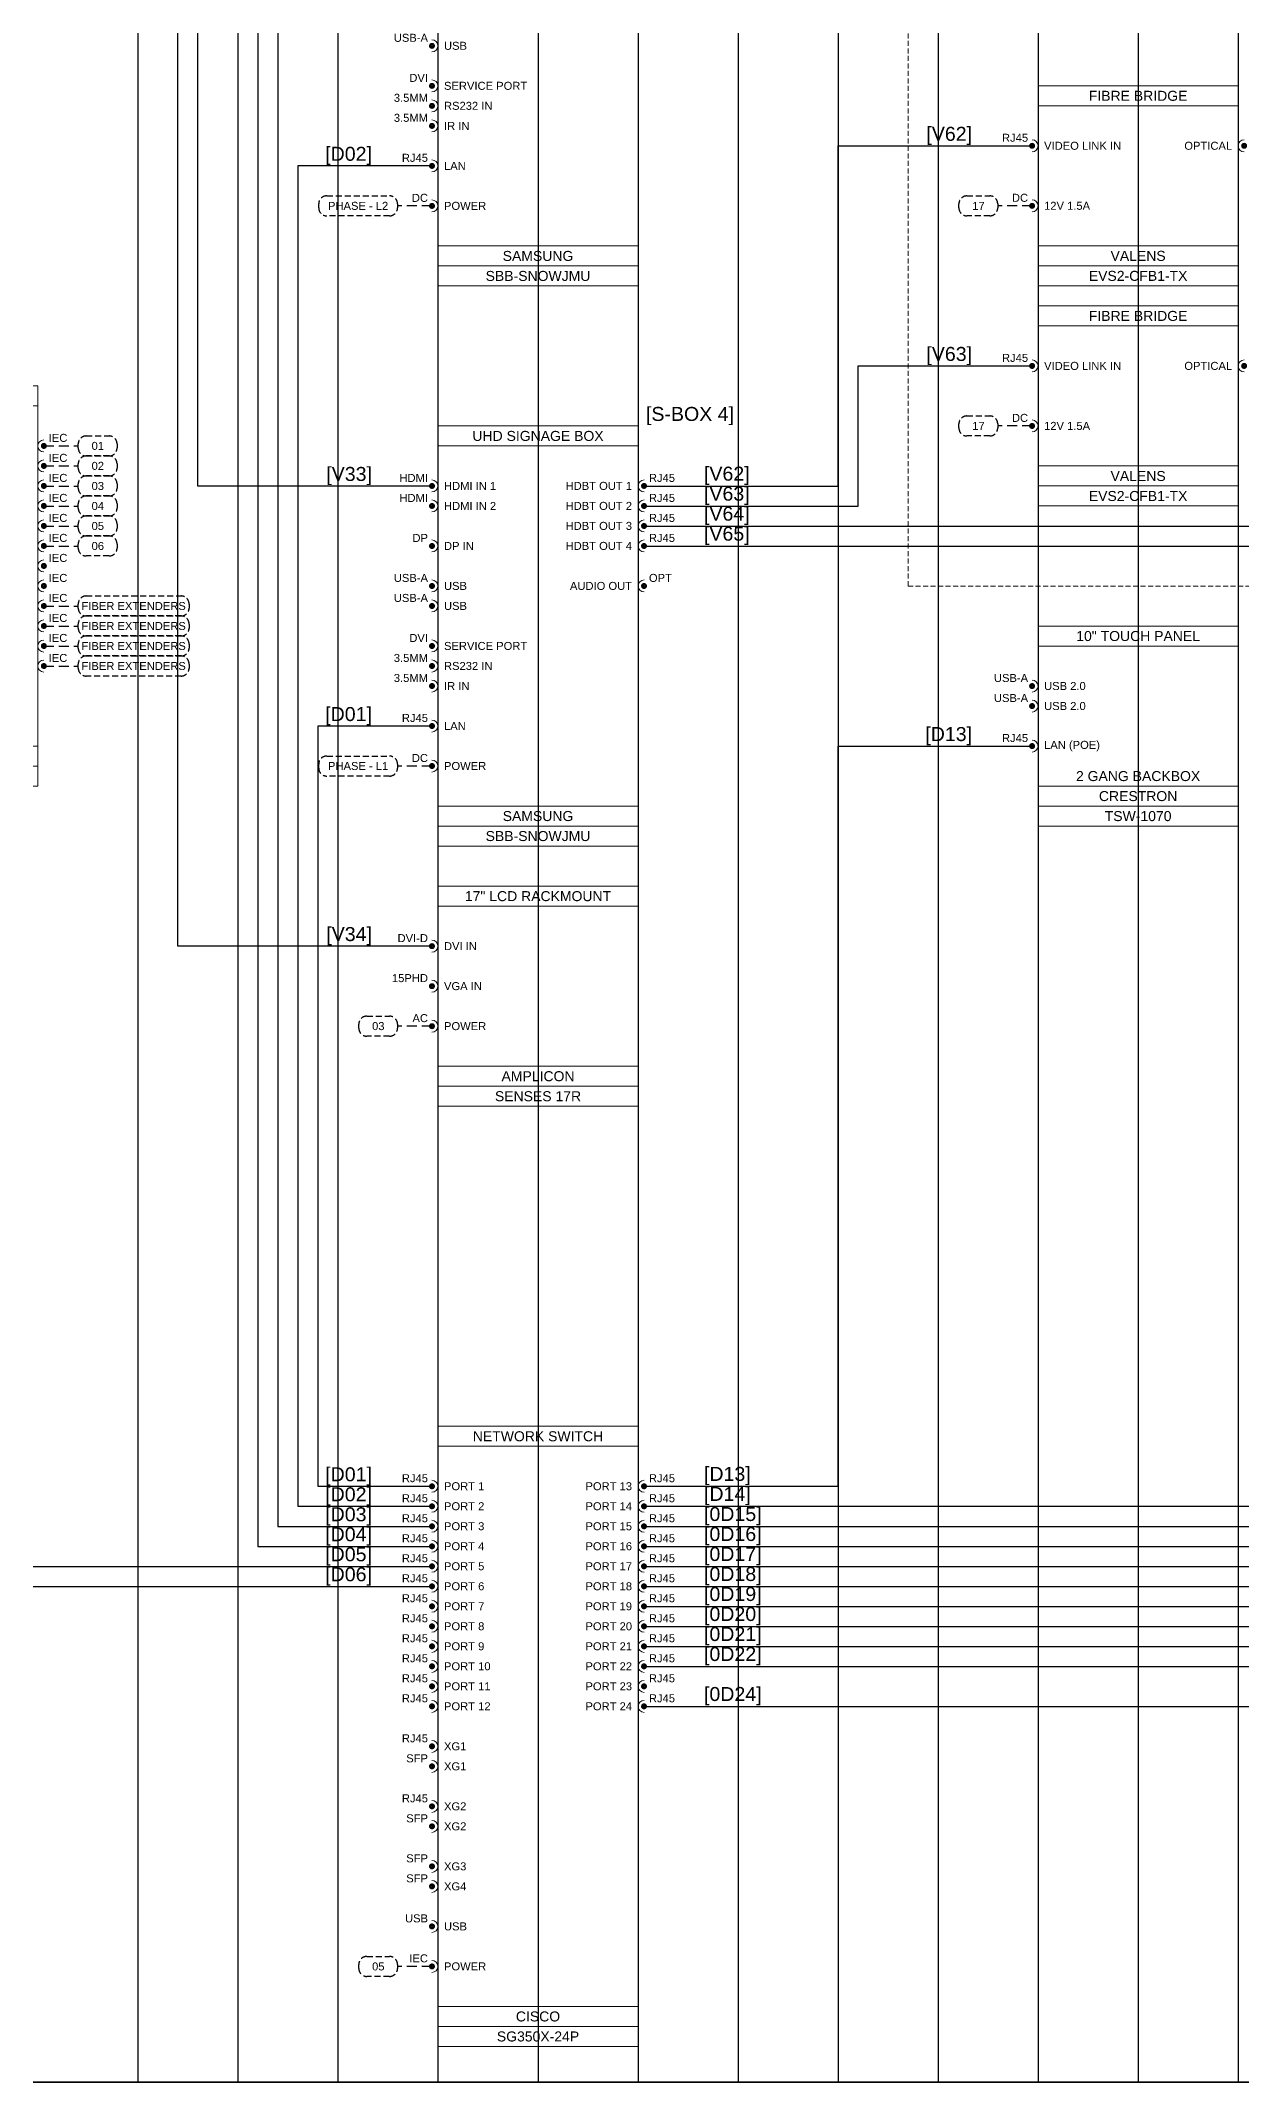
# Model space of a CAD drawing. Header units: millimetres. Extents: x 9 to 573, y 6 to 411.
# Drawn here: x 209.7 to 336.3, y 5.8 to 221.1 of the extents above; entities that cross this region are included whole.
import ezdxf
from ezdxf.enums import TextEntityAlignment as Align

# ---------------------------------------------------------------- set-up
doc = ezdxf.new("R2010")
doc.units = ezdxf.units.MM
doc.linetypes.add('DASHED', pattern=[0.75, 0.5, -0.25])
doc.linetypes.add('DASHED2', pattern=[0.375, 0.25, -0.125])
for name, color, linetype in [('SC - 3 Core Flex', 7, 'DASHED'), ('SC - Cat - Green - Data', 84, 'Continuous'), ('SC - Cat - Red - AV', 1, 'Continuous'), ('SC - HDMI', 192, 'Continuous'), ('SC - Text', 7, 'Continuous'), ('SC - TITLE_BLOCK', 7, 'Continuous'), ('Text', 7, 'Continuous')]:
    doc.layers.add(name, color=color, linetype=linetype)
doc.layers.add('SC - Equipment', color=7, linetype='Continuous', lineweight=13)
doc.layers.add('SC - Xlines', color=252, linetype='Continuous', plot=False)
doc.styles.get("Standard").update_dxf_attribs({"font": 'arial.ttf'})

# ---------------------------------------------------------------- blocks, each defined once
blk = doc.blocks.new('AMPLICON SENSES 17R - SCHEMATIC')
at = {"layer": 'SC - Equipment'}
for p, q in [((-25, 0), (25, 0)), ((-25, -55), (-25, 0)), ((25, 0), (25, -55)), ((25, -5), (-25, -5)), ((25, -45), (-25, -45)), ((25, -45), (-25, -45)), ((25, -50), (-25, -50)), ((25, -50), (-25, -50)), ((25, -50), (-25, -50)), ((25, -55), (-25, -55))]:
    blk.add_line(p, q, dxfattribs=at)
at = {"layer": 'SC - Equipment', "const_width": 0.7}
for points in [[(-26.1, -15, 1), (-26.9, -15, 1)], [(-26.1, -25, 1), (-26.9, -25, 1)], [(-26.1, -35, 1), (-26.9, -35, 1)]]:
    blk.add_lwpolyline(points, format="xyb", close=True, dxfattribs=at)
at = {"layer": 'SC - Equipment'}
for centre in [(-26.5, -15), (-26.5, -25), (-26.5, -35)]:
    blk.add_arc(centre, 1.5, 270, 90, dxfattribs=at)
at = {"ltscale": 5}
for tag, p in [('DESCRIPTION', (0, -2.5)), ('MAKE', (0, -47.5)), ('MODEL', (0, -52.5))]:
    blk.add_attdef(tag, text='', height=2.5, dxfattribs=at).set_placement(p, align=Align.MIDDLE_CENTER)
at = {"ltscale": 5, "flags": 1}
for tag, p in [('ROOM_TYPE', (45, -5)), ('LOCATION', (45, -10)), ('RACK_EQUIPMENT_(Y/N)', (45, -15)), ('IP_(Y/N)', (45, -30)), ('POE(WATT)', (45, -35)), ('AMP(@240V)', (45, -40)), ('WATT', (45, -45)), ('BTU/H', (45, -50)), ('WEIGHT(KG)', (45, -55)), ('TRANSFORMER_TAPS', (45, -60))]:
    blk.add_attdef(tag, p, '', height=2.5, dxfattribs=at)
blk.add_attdef('BRACKET', text='', height=2.5, dxfattribs=at).set_placement((0, -42.5), align=Align.MIDDLE_CENTER)
at = {"layer": 'SC - Equipment', "ltscale": 5, "char_height": 2}
for s, insert, width, attachment_point in [('DVI-D', (-27.5, -13), 5.7736, 6), ('DVI IN', (-23.5, -15), 23.5, 4), ('15PHD', (-27.5, -23), 5.7736, 6), ('VGA IN', (-23.5, -25), 23.5, 4), ('AC', (-27.5, -33), 5.7736, 6), ('POWER', (-23.5, -35), 23.5, 4)]:
    blk.add_mtext(s, dxfattribs=dict(at, insert=insert, width=width, attachment_point=attachment_point))
blk = doc.blocks.new('CRESTRON TSW-1070-B-S - SCHEMATIC')
at = {"layer": 'SC - Equipment'}
for p, q in [((-25, 0), (25, 0)), ((-25, -50), (-25, 0)), ((25, 0), (25, -50)), ((25, -5), (-25, -5)), ((25, -40), (-25, -40)), ((25, -40), (-25, -40)), ((25, -45), (-25, -45)), ((25, -45), (-25, -45)), ((25, -45), (-25, -45)), ((25, -50), (-25, -50))]:
    blk.add_line(p, q, dxfattribs=at)
at = {"layer": 'SC - Equipment', "const_width": 0.7}
for points in [[(-26.1, -15, 1), (-26.9, -15, 1)], [(-26.1, -20, 1), (-26.9, -20, 1)], [(-26.1, -30, 1), (-26.9, -30, 1)]]:
    blk.add_lwpolyline(points, format="xyb", close=True, dxfattribs=at)
at = {"layer": 'SC - Equipment'}
for centre in [(-26.5, -15), (-26.5, -20), (-26.5, -30)]:
    blk.add_arc(centre, 1.5, 270, 90, dxfattribs=at)
at = {"ltscale": 5}
for tag, p in [('DESCRIPTION', (0, -2.5)), ('BRACKET', (0, -37.5)), ('MAKE', (0, -42.5)), ('MODEL', (0, -47.5))]:
    blk.add_attdef(tag, text='', height=2.5, dxfattribs=at).set_placement(p, align=Align.MIDDLE_CENTER)
at = {"ltscale": 5, "flags": 1}
for tag, p in [('ROOM_TYPE', (45, -5)), ('LOCATION', (45, -10)), ('RACK_EQUIPMENT_(Y/N)', (45, -15)), ('IP_(Y/N)', (45, -30)), ('POE(WATT)', (45, -35)), ('AMP(@240V)', (45, -40)), ('WATT', (45, -45)), ('BTU/H', (45, -50)), ('WEIGHT(KG)', (45, -55)), ('TRANSFORMER_TAPS', (45, -60))]:
    blk.add_attdef(tag, p, '', height=2.5, dxfattribs=at)
at = {"layer": 'SC - Equipment', "ltscale": 5, "char_height": 2}
for s, insert, width, attachment_point in [('USB-A', (-27.5, -13), 5.7736, 6), ('USB 2.0', (-23.5, -15), 23.5, 4), ('USB-A', (-27.5, -18), 5.7736, 6), ('USB 2.0', (-23.5, -20), 23.5, 4), ('RJ45', (-27.5, -28), 5.7736, 6), ('LAN (POE)', (-23.5, -30), 23.5, 4)]:
    blk.add_mtext(s, dxfattribs=dict(at, insert=insert, width=width, attachment_point=attachment_point))
blk = doc.blocks.new('CISCO SG350X-24P - SCHEMATIC')
at = {"layer": 'SC - Equipment'}
for p, q in [((-25, 0), (25, 0)), ((-25, -155), (-25, 0)), ((25, 0), (25, -155)), ((25, -5), (-25, -5)), ((25, -145), (-25, -145)), ((25, -145), (-25, -145)), ((25, -150), (-25, -150)), ((25, -150), (-25, -150)), ((25, -150), (-25, -150)), ((25, -155), (-25, -155))]:
    blk.add_line(p, q, dxfattribs=at)
at = {"layer": 'SC - Equipment', "const_width": 0.7}
for points in [[(-26.1, -15, 1), (-26.9, -15, 1)], [(26.1, -15, -1), (26.9, -15, -1)], [(-26.1, -20, 1), (-26.9, -20, 1)], [(26.1, -20, -1), (26.9, -20, -1)], [(-26.1, -25, 1), (-26.9, -25, 1)], [(26.1, -25, -1), (26.9, -25, -1)], [(-26.1, -30, 1), (-26.9, -30, 1)], [(26.1, -30, -1), (26.9, -30, -1)], [(-26.1, -35, 1), (-26.9, -35, 1)], [(26.1, -35, -1), (26.9, -35, -1)], [(-26.1, -40, 1), (-26.9, -40, 1)], [(26.1, -40, -1), (26.9, -40, -1)], [(-26.1, -45, 1), (-26.9, -45, 1)], [(26.1, -45, -1), (26.9, -45, -1)], [(-26.1, -50, 1), (-26.9, -50, 1)], [(26.1, -50, -1), (26.9, -50, -1)], [(-26.1, -55, 1), (-26.9, -55, 1)], [(26.1, -55, -1), (26.9, -55, -1)], [(-26.1, -60, 1), (-26.9, -60, 1)], [(26.1, -60, -1), (26.9, -60, -1)], [(-26.1, -65, 1), (-26.9, -65, 1)], [(26.1, -65, -1), (26.9, -65, -1)], [(-26.1, -70, 1), (-26.9, -70, 1)], [(26.1, -70, -1), (26.9, -70, -1)], [(-26.1, -80, 1), (-26.9, -80, 1)], [(-26.1, -85, 1), (-26.9, -85, 1)], [(-26.1, -95, 1), (-26.9, -95, 1)], [(-26.1, -100, 1), (-26.9, -100, 1)], [(-26.1, -110, 1), (-26.9, -110, 1)], [(-26.1, -115, 1), (-26.9, -115, 1)], [(-26.1, -125, 1), (-26.9, -125, 1)], [(-26.1, -135, 1), (-26.9, -135, 1)]]:
    blk.add_lwpolyline(points, format="xyb", close=True, dxfattribs=at)
at = {"layer": 'SC - Equipment'}
for centre, start, end in [((-26.5, -15), 270, 90), ((26.5, -15), 90, 270), ((-26.5, -20), 270, 90), ((26.5, -20), 90, 270), ((-26.5, -25), 270, 90), ((26.5, -25), 90, 270), ((-26.5, -30), 270, 90), ((26.5, -30), 90, 270), ((-26.5, -35), 270, 90), ((26.5, -35), 90, 270), ((-26.5, -40), 270, 90), ((26.5, -40), 90, 270), ((-26.5, -45), 270, 90), ((26.5, -45), 90, 270), ((-26.5, -50), 270, 90), ((26.5, -50), 90, 270), ((-26.5, -55), 270, 90), ((26.5, -55), 90, 270), ((-26.5, -60), 270, 90), ((26.5, -60), 90, 270), ((-26.5, -65), 270, 90), ((26.5, -65), 90, 270), ((-26.5, -70), 270, 90), ((26.5, -70), 90, 270), ((-26.5, -80), 270, 90), ((-26.5, -85), 270, 90), ((-26.5, -95), 270, 90), ((-26.5, -100), 270, 90), ((-26.5, -110), 270, 90), ((-26.5, -115), 270, 90), ((-26.5, -125), 270, 90), ((-26.5, -135), 270, 90)]:
    blk.add_arc(centre, 1.5, start, end, dxfattribs=at)
at = {"ltscale": 5}
for tag, p in [('DESCRIPTION', (0, -2.5)), ('MAKE', (0, -147.5)), ('MODEL', (0, -152.5))]:
    blk.add_attdef(tag, text='', height=2.5, dxfattribs=at).set_placement(p, align=Align.MIDDLE_CENTER)
at = {"ltscale": 5, "flags": 1}
for tag, p in [('ROOM_TYPE', (45, -5)), ('LOCATION', (45, -10)), ('RACK_EQUIPMENT_(Y/N)', (45, -15)), ('IP_(Y/N)', (45, -30)), ('POE(WATT)', (45, -35)), ('AMP(@240V)', (45, -40)), ('WATT', (45, -45)), ('BTU/H', (45, -50)), ('WEIGHT(KG)', (45, -55)), ('TRANSFORMER_TAPS', (45, -60))]:
    blk.add_attdef(tag, p, '', height=2.5, dxfattribs=at)
blk.add_attdef('BRACKET', text='', height=2.5, dxfattribs=at).set_placement((0, -142.5), align=Align.MIDDLE_CENTER)
at = {"layer": 'SC - Equipment', "ltscale": 5, "char_height": 2}
for s, insert, width, attachment_point in [('RJ45', (-27.5, -13), 5.7736, 6), ('PORT 1', (-23.5, -15), 23.5, 4), ('PORT 13', (23.5, -15), 23.5, 6), ('RJ45', (27.72, -13), 7.1748, 4), ('RJ45', (-27.5, -18), 5.7736, 6), ('PORT 2', (-23.5, -20), 23.5, 4), ('PORT 14', (23.5, -20), 23.5, 6), ('RJ45', (27.72, -18), 7.1748, 4), ('RJ45', (-27.5, -23), 5.7736, 6), ('PORT 3', (-23.5, -25), 23.5, 4), ('PORT 15', (23.5, -25), 23.5, 6), ('RJ45', (27.72, -23), 7.1748, 4), ('RJ45', (-27.5, -28), 5.7736, 6), ('PORT 4', (-23.5, -30), 23.5, 4), ('PORT 16', (23.5, -30), 23.5, 6), ('RJ45', (27.72, -28), 7.1748, 4), ('RJ45', (-27.5, -33), 5.7736, 6), ('PORT 5', (-23.5, -35), 23.5, 4), ('PORT 17', (23.5, -35), 23.5, 6), ('RJ45', (27.72, -33), 7.1748, 4), ('RJ45', (-27.5, -38), 5.7736, 6), ('PORT 6', (-23.5, -40), 23.5, 4), ('PORT 18', (23.5, -40), 23.5, 6), ('RJ45', (27.72, -38), 7.1748, 4), ('RJ45', (-27.5, -43), 5.7736, 6), ('PORT 7', (-23.5, -45), 23.5, 4), ('PORT 19', (23.5, -45), 23.5, 6), ('RJ45', (27.72, -43), 7.1748, 4), ('RJ45', (-27.5, -48), 5.7736, 6), ('PORT 8', (-23.5, -50), 23.5, 4), ('PORT 20', (23.5, -50), 23.5, 6), ('RJ45', (27.72, -48), 7.1748, 4), ('RJ45', (-27.5, -53), 5.7736, 6), ('PORT 9', (-23.5, -55), 23.5, 4), ('PORT 21', (23.5, -55), 23.5, 6), ('RJ45', (27.72, -53), 7.1748, 4), ('RJ45', (-27.5, -58), 5.7736, 6), ('PORT 10', (-23.5, -60), 23.5, 4), ('PORT 22', (23.5, -60), 23.5, 6), ('RJ45', (27.72, -58), 7.1748, 4), ('RJ45', (-27.5, -63), 5.7736, 6), ('PORT 11', (-23.5, -65), 23.5, 4), ('PORT 23', (23.5, -65), 23.5, 6), ('RJ45', (27.72, -63), 7.1748, 4), ('RJ45', (-27.5, -68), 5.7736, 6), ('PORT 12', (-23.5, -70), 23.5, 4), ('PORT 24', (23.5, -70), 23.5, 6), ('RJ45', (27.72, -68), 7.1748, 4), ('RJ45', (-27.5, -78), 5.7736, 6), ('XG1', (-23.5, -80), 23.5, 4), ('SFP', (-27.5, -83), 5.7736, 6), ('XG1', (-23.5, -85), 23.5, 4), ('RJ45', (-27.5, -93), 5.7736, 6), ('XG2', (-23.5, -95), 23.5, 4), ('SFP', (-27.5, -98), 5.7736, 6), ('XG2', (-23.5, -100), 23.5, 4), ('SFP', (-27.5, -108), 5.7736, 6), ('SFP', (-27.5, -113), 5.7736, 6), ('XG3', (-23.5, -110), 23.5, 4), ('XG4', (-23.5, -115), 23.5, 4), ('USB', (-27.5, -123), 5.7736, 6), ('USB', (-23.5, -125), 23.5, 4), ('IEC', (-27.5, -133), 5.7736, 6), ('POWER', (-23.5, -135), 23.5, 4)]:
    blk.add_mtext(s, dxfattribs=dict(at, insert=insert, width=width, attachment_point=attachment_point))
blk = doc.blocks.new('SAMSUNG SBB-SNOWJMU - SCHEMATIC')
at = {"layer": 'SC - Equipment'}
for p, q in [((-25, 0), (25, 0)), ((-25, -105), (-25, 0)), ((25, 0), (25, -105)), ((25, -5), (-25, -5)), ((25, -95), (-25, -95)), ((25, -95), (-25, -95)), ((25, -100), (-25, -100)), ((25, -100), (-25, -100)), ((25, -100), (-25, -100)), ((25, -105), (-25, -105))]:
    blk.add_line(p, q, dxfattribs=at)
at = {"layer": 'SC - Equipment', "const_width": 0.7}
for points in [[(-26.1, -15, 1), (-26.9, -15, 1)], [(26.1, -15, -1), (26.9, -15, -1)], [(-26.1, -20, 1), (-26.9, -20, 1)], [(26.1, -20, -1), (26.9, -20, -1)], [(26.1, -25, -1), (26.9, -25, -1)], [(-26.1, -30, 1), (-26.9, -30, 1)], [(26.1, -30, -1), (26.9, -30, -1)], [(-26.1, -40, 1), (-26.9, -40, 1)], [(26.1, -40, -1), (26.9, -40, -1)], [(-26.1, -45, 1), (-26.9, -45, 1)], [(-26.1, -55, 1), (-26.9, -55, 1)], [(-26.1, -60, 1), (-26.9, -60, 1)], [(-26.1, -65, 1), (-26.9, -65, 1)], [(-26.1, -75, 1), (-26.9, -75, 1)], [(-26.1, -85, 1), (-26.9, -85, 1)]]:
    blk.add_lwpolyline(points, format="xyb", close=True, dxfattribs=at)
at = {"layer": 'SC - Equipment'}
for centre, start, end in [((-26.5, -15), 270, 90), ((26.5, -15), 90, 270), ((-26.5, -20), 270, 90), ((26.5, -20), 90, 270), ((26.5, -25), 90, 270), ((-26.5, -30), 270, 90), ((26.5, -30), 90, 270), ((-26.5, -40), 270, 90), ((26.5, -40), 90, 270), ((-26.5, -45), 270, 90), ((-26.5, -55), 270, 90), ((-26.5, -60), 270, 90), ((-26.5, -65), 270, 90), ((-26.5, -75), 270, 90), ((-26.5, -85), 270, 90)]:
    blk.add_arc(centre, 1.5, start, end, dxfattribs=at)
at = {"ltscale": 5}
for tag, p in [('DESCRIPTION', (0, -2.5)), ('MAKE', (0, -97.5)), ('MODEL', (0, -102.5))]:
    blk.add_attdef(tag, text='', height=2.5, dxfattribs=at).set_placement(p, align=Align.MIDDLE_CENTER)
at = {"ltscale": 5, "flags": 1}
for tag, p in [('ROOM_TYPE', (45, -5)), ('LOCATION', (45, -10)), ('RACK_EQUIPMENT_(Y/N)', (45, -15)), ('IP_(Y/N)', (45, -30)), ('POE(WATT)', (45, -35)), ('AMP(@240V)', (45, -40)), ('WATT', (45, -45)), ('BTU/H', (45, -50)), ('WEIGHT(KG)', (45, -55)), ('TRANSFORMER_TAPS', (45, -60))]:
    blk.add_attdef(tag, p, '', height=2.5, dxfattribs=at)
blk.add_attdef('BRACKET', text='', height=2.5, dxfattribs=at).set_placement((0, -92.5), align=Align.MIDDLE_CENTER)
at = {"layer": 'SC - Equipment', "ltscale": 5, "char_height": 2}
for s, insert, width, attachment_point in [('HDMI', (-27.5, -13), 5.7736, 6), ('HDMI IN 1', (-23.5, -15), 23.5, 4), ('HDBT OUT 1', (23.5, -15), 23.5, 6), ('RJ45', (27.72, -13), 7.1748, 4), ('HDMI', (-27.5, -18), 5.7736, 6), ('HDMI IN 2', (-23.5, -20), 23.5, 4), ('HDBT OUT 2', (23.5, -20), 23.5, 6), ('RJ45', (27.72, -18), 7.1748, 4), ('HDBT OUT 3', (23.5, -25), 23.5, 6), ('RJ45', (27.72, -23), 7.1748, 4), ('DP', (-27.5, -28), 5.7736, 6), ('DP IN', (-23.5, -30), 23.5, 4), ('HDBT OUT 4', (23.5, -30), 23.5, 6), ('RJ45', (27.72, -28), 7.1748, 4), ('USB-A', (-27.5, -38), 5.7736, 6), ('USB', (-23.5, -40), 23.5, 4), ('AUDIO OUT', (23.5, -40), 23.5, 6), ('OPT', (27.72, -38), 7.1748, 4), ('USB-A', (-27.5, -43), 5.7736, 6), ('USB', (-23.5, -45), 23.5, 4), ('DVI', (-27.5, -53), 5.7736, 6), ('SERVICE PORT', (-23.5, -55), 23.5, 4), ('3.5MM', (-27.5, -58), 5.7736, 6), ('RS232 IN', (-23.5, -60), 23.5, 4), ('3.5MM', (-27.5, -63), 5.7736, 6), ('IR IN', (-23.5, -65), 23.5, 4), ('RJ45', (-27.5, -73), 5.7736, 6), ('LAN', (-23.5, -75), 23.5, 4), ('DC', (-27.5, -83), 5.7736, 6), ('POWER', (-23.5, -85), 23.5, 4)]:
    blk.add_mtext(s, dxfattribs=dict(at, insert=insert, width=width, attachment_point=attachment_point))
blk = doc.blocks.new('GUDE 8041-2 - SCHEMATIC')
at = {"layer": 'SC - Equipment'}
for p, q in [((-25, 0), (25, 0)), ((-25, -100), (-25, 0)), ((25, 0), (25, -100)), ((25, -5), (-25, -5)), ((25, -90), (-25, -90)), ((25, -90), (-25, -90)), ((25, -95), (-25, -95)), ((25, -95), (-25, -95)), ((25, -95), (-25, -95)), ((25, -100), (-25, -100))]:
    blk.add_line(p, q, dxfattribs=at)
at = {"layer": 'SC - Equipment', "const_width": 0.7}
for points in [[(26.1, -15, -1), (26.9, -15, -1)], [(26.1, -20, -1), (26.9, -20, -1)], [(26.1, -25, -1), (26.9, -25, -1)], [(26.1, -30, -1), (26.9, -30, -1)], [(26.1, -35, -1), (26.9, -35, -1)], [(26.1, -40, -1), (26.9, -40, -1)], [(-26.1, -45, 1), (-26.9, -45, 1)], [(26.1, -45, -1), (26.9, -45, -1)], [(26.1, -50, -1), (26.9, -50, -1)], [(-26.1, -55, 1), (-26.9, -55, 1)], [(26.1, -55, -1), (26.9, -55, -1)], [(-26.1, -60, 1), (-26.9, -60, 1)], [(26.1, -60, -1), (26.9, -60, -1)], [(26.1, -65, -1), (26.9, -65, -1)], [(-26.1, -70, 1), (-26.9, -70, 1)], [(26.1, -70, -1), (26.9, -70, -1)], [(-26.1, -80, 1), (-26.9, -80, 1)]]:
    blk.add_lwpolyline(points, format="xyb", close=True, dxfattribs=at)
at = {"layer": 'SC - Equipment'}
for centre, start, end in [((26.5, -15), 90, 270), ((26.5, -20), 90, 270), ((26.5, -25), 90, 270), ((26.5, -30), 90, 270), ((26.5, -35), 90, 270), ((26.5, -40), 90, 270), ((-26.5, -45), 270, 90), ((26.5, -45), 90, 270), ((26.5, -50), 90, 270), ((-26.5, -55), 270, 90), ((26.5, -55), 90, 270), ((-26.5, -60), 270, 90), ((26.5, -60), 90, 270), ((26.5, -65), 90, 270), ((-26.5, -70), 270, 90), ((26.5, -70), 90, 270), ((-26.5, -80), 270, 90)]:
    blk.add_arc(centre, 1.5, start, end, dxfattribs=at)
at = {"ltscale": 5}
for tag, p in [('DESCRIPTION', (0, -2.5)), ('MAKE', (0, -92.5)), ('MODEL', (0, -97.5))]:
    blk.add_attdef(tag, text='', height=2.5, dxfattribs=at).set_placement(p, align=Align.MIDDLE_CENTER)
at = {"ltscale": 5, "flags": 1}
for tag, p in [('ROOM_TYPE', (45, -5)), ('LOCATION', (45, -10)), ('RACK_EQUIPMENT_(Y/N)', (45, -15)), ('IP_(Y/N)', (45, -30)), ('POE(WATT)', (45, -35)), ('AMP(@240V)', (45, -40)), ('WATT', (45, -45)), ('BTU/H', (45, -50)), ('WEIGHT(KG)', (45, -55)), ('TRANSFORMER_TAPS', (45, -60))]:
    blk.add_attdef(tag, p, '', height=2.5, dxfattribs=at)
blk.add_attdef('BRACKET', text='', height=2.5, dxfattribs=at).set_placement((0, -87.5), align=Align.MIDDLE_CENTER)
at = {"layer": 'SC - Equipment', "ltscale": 5, "char_height": 2}
for s, insert, width, attachment_point in [('OUTPUT 1', (23.5, -15), 23.5, 6), ('IEC', (27.72, -13), 7.1748, 4), ('OUTPUT 2', (23.5, -20), 23.5, 6), ('IEC', (27.72, -18), 7.1748, 4), ('OUTPUT 3', (23.5, -25), 23.5, 6), ('IEC', (27.72, -23), 7.1748, 4), ('OUTPUT 4', (23.5, -30), 23.5, 6), ('IEC', (27.72, -28), 7.1748, 4), ('OUTPUT 5', (23.5, -35), 23.5, 6), ('IEC', (27.72, -33), 7.1748, 4), ('OUTPUT 6', (23.5, -40), 23.5, 6), ('IEC', (27.72, -38), 7.1748, 4), ('D9F', (-27.5, -43), 5.7736, 6), ('RS232', (-23.5, -45), 23.5, 4), ('OUTPUT 7', (23.5, -45), 23.5, 6), ('IEC', (27.72, -43), 7.1748, 4), ('OUTPUT 8', (23.5, -50), 23.5, 6), ('IEC', (27.72, -48), 7.1748, 4), ('RJ45', (-27.5, -53), 5.7736, 6), ('SENSOR 1', (-23.5, -55), 23.5, 4), ('OUTPUT 9', (23.5, -55), 23.5, 6), ('IEC', (27.72, -53), 7.1748, 4), ('RJ45', (-27.5, -58), 5.7736, 6), ('SENSOR 2', (-23.5, -60), 23.5, 4), ('OUTPUT 10', (23.5, -60), 23.5, 6), ('IEC', (27.72, -58), 7.1748, 4), ('OUTPUT 11', (23.5, -65), 23.5, 6), ('IEC', (27.72, -63), 7.1748, 4), ('RJ45', (-27.5, -68), 5.7736, 6), ('LAN', (-23.5, -70), 23.5, 4), ('OUTPUT 12', (23.5, -70), 23.5, 6), ('IEC', (27.72, -68), 7.1748, 4), ('IEC', (-27.5, -78), 5.7736, 6), ('POWER (C20)', (-23.5, -80), 23.5, 4)]:
    blk.add_mtext(s, dxfattribs=dict(at, insert=insert, width=width, attachment_point=attachment_point))
blk = doc.blocks.new('VALENS - FIBRE BRIDGE TX')
at = {"layer": 'SC - Equipment'}
for p, q in [((-25, 0), (25, 0)), ((-25, -50), (-25, 0)), ((25, 0), (25, -50)), ((25, -5), (-25, -5)), ((25, -40), (-25, -40)), ((25, -40), (-25, -40)), ((25, -45), (-25, -45)), ((25, -45), (-25, -45)), ((25, -45), (-25, -45)), ((25, -50), (-25, -50))]:
    blk.add_line(p, q, dxfattribs=at)
at = {"layer": 'SC - Equipment', "const_width": 0.7}
for points in [[(-26.1, -15, 1), (-26.9, -15, 1)], [(26.1, -15, -1), (26.9, -15, -1)], [(-26.1, -30, 1), (-26.9, -30, 1)]]:
    blk.add_lwpolyline(points, format="xyb", close=True, dxfattribs=at)
at = {"layer": 'SC - Equipment'}
for centre, start, end in [((-26.5, -15), 270, 90), ((26.5, -15), 90, 270), ((-26.5, -30), 270, 90)]:
    blk.add_arc(centre, 1.5, start, end, dxfattribs=at)
at = {"ltscale": 5}
for tag, p in [('DESCRIPTION', (0, -2.5)), ('MAKE', (0, -42.5)), ('MODEL', (0, -47.5))]:
    blk.add_attdef(tag, text='', height=2.5, dxfattribs=at).set_placement(p, align=Align.MIDDLE_CENTER)
at = {"ltscale": 5, "flags": 1}
for tag, p in [('ROOM_TYPE', (45, -5)), ('LOCATION', (45, -10)), ('RACK_EQUIPMENT_(Y/N)', (45, -15)), ('IP_(Y/N)', (45, -30)), ('POE(WATT)', (45, -35)), ('AMP(@240V)', (45, -40)), ('WATT', (45, -45)), ('BTU/H', (45, -50)), ('WEIGHT(KG)', (45, -55)), ('TRANSFORMER_TAPS', (45, -60))]:
    blk.add_attdef(tag, p, '', height=2.5, dxfattribs=at)
blk.add_attdef('BRACKET', text='', height=2.5, dxfattribs=at).set_placement((0, -37.5), align=Align.MIDDLE_CENTER)
at = {"layer": 'SC - Equipment', "ltscale": 5, "char_height": 2}
for s, insert, width, attachment_point in [('RJ45', (-27.5, -13), 5.7736, 6), ('VIDEO LINK IN', (-23.5, -15), 31.9845, 4), ('OPTICAL', (23.5, -15), 23.5, 6), ('OPT', (27.72, -13), 7.1748, 4), ('DC', (-27.5, -28), 5.7736, 6), ('12V 1.5A', (-23.5, -30), 23.5, 4)]:
    blk.add_mtext(s, dxfattribs=dict(at, insert=insert, width=width, attachment_point=attachment_point))

msp = doc.modelspace()

# ---------------------------------------------------------------- linework, layer by layer
at = {"linetype": 'Continuous'}
msp.add_lwpolyline([(8.83, 5.79), (515.38, 5.79), (515.38, 402.12), (8.83, 402.12)], close=True, dxfattribs=at)
at = {"layer": 'SC - 3 Core Flex', "ltscale": 1.266349}
for points in [[(239.82, 204.78), (246.45, 204.78, -0.414214), (247.29, 203.93), (247.29, 203.51, -0.414214), (246.45, 202.67), (239.82, 202.67, -0.414214), (238.97, 203.51), (238.97, 203.93, -0.414214)], [(307.36, 204.78), (309.76, 204.78, -0.414214), (310.61, 203.93), (310.61, 203.51, -0.414214), (309.76, 202.67), (307.36, 202.67, -0.414214), (306.51, 203.51), (306.51, 203.93, -0.414214)], [(307.36, 181.56), (309.76, 181.56, -0.414214), (310.61, 180.72), (310.61, 180.3, -0.414214), (309.76, 179.45), (307.36, 179.45, -0.414214), (306.51, 180.3), (306.51, 180.72, -0.414214)], [(216.85, 177.34), (214.45, 177.34, -0.414214), (213.6, 178.19), (213.6, 178.61, -0.414214), (214.45, 179.45), (216.85, 179.45, -0.414214), (217.7, 178.61), (217.7, 178.19, -0.414214)], [(216.85, 175.23), (214.45, 175.23, -0.414214), (213.6, 176.07), (213.6, 176.5, -0.414214), (214.45, 177.34), (216.85, 177.34, -0.414214), (217.7, 176.5), (217.7, 176.07, -0.414214)], [(216.85, 173.12), (214.45, 173.12, -0.414214), (213.6, 173.96), (213.6, 174.39, -0.414214), (214.45, 175.23), (216.85, 175.23, -0.414214), (217.7, 174.39), (217.7, 173.96, -0.414214)], [(216.85, 171.01), (214.45, 171.01, -0.414214), (213.6, 171.85), (213.6, 172.28, -0.414214), (214.45, 173.12), (216.85, 173.12, -0.414214), (217.7, 172.28), (217.7, 171.85, -0.414214)], [(216.85, 168.9), (214.45, 168.9, -0.414214), (213.6, 169.74), (213.6, 170.16, -0.414214), (214.45, 171.01), (216.85, 171.01, -0.414214), (217.7, 170.16), (217.7, 169.74, -0.414214)], [(216.85, 166.79), (214.45, 166.79, -0.414214), (213.6, 167.63), (213.6, 168.05, -0.414214), (214.45, 168.9), (216.85, 168.9, -0.414214), (217.7, 168.05), (217.7, 167.63, -0.414214)], [(224.45, 160.46), (214.45, 160.46, -0.414214), (213.6, 161.3), (213.6, 161.72, -0.414214), (214.45, 162.57), (224.45, 162.57, -0.414214), (225.3, 161.72), (225.3, 161.3, -0.414214)], [(224.45, 158.35), (214.45, 158.35, -0.414214), (213.6, 159.19), (213.6, 159.61, -0.414214), (214.45, 160.46), (224.45, 160.46, -0.414214), (225.3, 159.61), (225.3, 159.19, -0.414214)], [(224.45, 156.24), (214.45, 156.24, -0.414214), (213.6, 157.08), (213.6, 157.5, -0.414214), (214.45, 158.35), (224.45, 158.35, -0.414214), (225.3, 157.5), (225.3, 157.08, -0.414214)], [(224.45, 154.12), (214.45, 154.12, -0.414214), (213.6, 154.97), (213.6, 155.39, -0.414214), (214.45, 156.24), (224.45, 156.24, -0.414214), (225.3, 155.39), (225.3, 154.97, -0.414214)], [(239.82, 145.68), (246.45, 145.68, -0.414214), (247.29, 144.84), (247.29, 144.42, -0.414214), (246.45, 143.57), (239.82, 143.57, -0.414214), (238.97, 144.42), (238.97, 144.84, -0.414214)], [(244.04, 118.24), (246.45, 118.24, -0.414214), (247.29, 117.4), (247.29, 116.98, -0.414214), (246.45, 116.13), (244.04, 116.13, -0.414214), (243.2, 116.98), (243.2, 117.4, -0.414214)], [(244.04, 19.05), (246.45, 19.05, -0.414214), (247.29, 18.2), (247.29, 17.78, -0.414214), (246.45, 16.94), (244.04, 16.94, -0.414214), (243.2, 17.78), (243.2, 18.2, -0.414214)]]:
    msp.add_lwpolyline(points, format="xyb", close=True, dxfattribs=at)
at = {"layer": 'SC - 3 Core Flex', "ltscale": 2.110581}
for points in [[(250.92, 203.72), (247.29, 203.72)], [(314.24, 203.72), (310.61, 203.72)], [(314.24, 180.51), (310.61, 180.51)], [(209.97, 178.4), (213.6, 178.4)], [(209.97, 176.29), (213.6, 176.29)], [(209.97, 174.17), (213.6, 174.17)], [(209.97, 172.06), (213.6, 172.06)], [(209.97, 169.95), (213.6, 169.95)], [(209.97, 167.84), (213.6, 167.84)], [(209.97, 161.51), (213.6, 161.51)], [(209.97, 159.4), (213.6, 159.4)], [(209.97, 157.29), (213.6, 157.29)], [(209.97, 155.18), (213.6, 155.18)], [(250.92, 144.63), (247.29, 144.63)], [(250.92, 117.19), (247.29, 117.19)], [(250.92, 17.99), (247.29, 17.99)]]:
    msp.add_lwpolyline(points, dxfattribs=at)
at = {"layer": 'SC - Cat - Green - Data', "ltscale": 2.110581}
for points in [[(250.92, 321.92), (232.56, 321.92), (232.56, 62.31), (250.92, 62.31)], [(124.28, 313.47), (103.81, 313.47), (103.81, 58.09), (250.92, 58.09)], [(250.92, 269.15), (234.67, 269.15), (234.67, 64.42), (250.92, 64.42)], [(187.6, 207.94), (167.13, 207.94), (167.13, 60.2), (250.92, 60.2)], [(250.92, 207.94), (236.78, 207.94), (236.78, 66.54), (250.92, 66.54)], [(250.92, 148.85), (238.89, 148.85), (238.89, 68.65), (250.92, 68.65)], [(273.29, 68.65), (293.76, 68.65), (293.76, 146.74), (314.24, 146.74)], [(273.29, 66.54), (357.08, 66.54), (357.08, 83.42), (377.55, 83.42)], [(273.29, 64.42), (451, 64.42)], [(273.29, 62.31), (451, 62.31)], [(273.29, 60.2), (451, 60.2)], [(273.29, 58.09), (451, 58.09)], [(273.29, 55.98), (451, 55.98)], [(273.29, 53.87), (451, 53.87)], [(273.29, 51.76), (451, 51.76)], [(273.29, 49.65), (451, 49.65)], [(273.29, 45.43), (451, 45.43)]]:
    msp.add_lwpolyline(points, dxfattribs=at)
at = {"layer": 'SC - Cat - Red - AV', "ltscale": 2.110581}
for points in [[(273.29, 174.17), (293.76, 174.17), (293.76, 210.05), (314.24, 210.05)], [(273.29, 169.95), (357.08, 169.95), (357.08, 207.94), (377.55, 207.94)], [(273.29, 172.06), (295.87, 172.06), (295.87, 186.84), (314.24, 186.84)], [(273.29, 167.84), (359.19, 167.84), (359.19, 184.73), (377.55, 184.73)]]:
    msp.add_lwpolyline(points, dxfattribs=at)
at = {"layer": 'SC - Equipment', "color": 251, "linetype": 'DASHED2', "ltscale": 2.110581, "true_color": 0x636466}
msp.add_lwpolyline([(413.01, 279.7), (301.15, 279.7), (301.15, 163.62), (413.01, 163.62)], close=True, dxfattribs=at)
at = {"layer": 'SC - HDMI', "ltscale": 2.110581}
for points in [[(250.92, 174.17), (226.23, 174.17), (226.23, 340.91), (209.97, 340.91)], [(250.92, 125.63), (224.11, 125.63), (224.11, 332.47), (209.97, 332.47)]]:
    msp.add_lwpolyline(points, dxfattribs=at)
at = {"layer": 'SC - TITLE_BLOCK'}
msp.add_lwpolyline([(8.83, 402.12), (572.98, 402.12), (572.98, 5.79), (8.83, 5.79)], close=True, dxfattribs=at)
at = {"layer": 'SC - Xlines', "ltscale": 2.110581, "transparency": 33554687}
msp.add_lwpolyline([(124.18, 402.12), (515.38, 402.12), (515.38, 5.79), (8.84, 5.79), (8.84, 402.12)], dxfattribs=at)
at = {"layer": 'SC - Xlines', "ltscale": 2.110581}
for points in [[(219.89, 402.12), (219.89, 5.79)], [(241, 402.12), (241, 5.79)], [(262.11, 402.12), (262.11, 5.79)], [(283.21, 402.12), (283.21, 5.79)], [(304.32, 402.12), (304.32, 5.79)], [(325.42, 402.12), (325.42, 5.79)]]:
    msp.add_lwpolyline(points, dxfattribs=at)
at = {"layer": 'SC - Xlines', "color": 250, "ltscale": 2.110581}
for points in [[(230.45, 402.12), (230.45, 5.79)], [(251.55, 402.12), (251.55, 5.79)], [(272.66, 402.12), (272.66, 5.79)], [(293.76, 402.12), (293.76, 5.79)], [(314.87, 402.12), (314.87, 5.79)], [(335.98, 402.12), (335.98, 5.79)]]:
    msp.add_lwpolyline(points, dxfattribs=at)

# ---------------------------------------------------------------- block references
at = {"ltscale": 2.110581, "xscale": 0.4221162769625799, "yscale": 0.4221162769625799, "zscale": 0.4221162769625799}
for name, p, values in [('SAMSUNG SBB-SNOWJMU - SCHEMATIC', (262.11, 239.6), {'DESCRIPTION': 'UHD SIGNAGE BOX', 'MAKE': 'SAMSUNG', 'MODEL': 'SBB-SNOWJMU'}), ('VALENS - FIBRE BRIDGE TX', (325.42, 216.39), {'DESCRIPTION': 'FIBRE BRIDGE', 'MAKE': 'VALENS', 'MODEL': 'EVS2-CFB1-TX'}), ('VALENS - FIBRE BRIDGE TX', (325.42, 193.17), {'DESCRIPTION': 'FIBRE BRIDGE', 'MAKE': 'VALENS', 'MODEL': 'EVS2-CFB1-TX'}), ('GUDE 8041-2 - SCHEMATIC', (198.79, 184.73), {'DESCRIPTION': 'PDU', 'MAKE': 'GUDE', 'MODEL': '8041-2'}), ('SAMSUNG SBB-SNOWJMU - SCHEMATIC', (262.11, 180.51), {'DESCRIPTION': 'UHD SIGNAGE BOX', 'MAKE': 'SAMSUNG', 'MODEL': 'SBB-SNOWJMU'}), ('CRESTRON TSW-1070-B-S - SCHEMATIC', (325.42, 159.4), {'DESCRIPTION': '10" TOUCH PANEL', 'MAKE': 'CRESTRON', 'MODEL': 'TSW-1070', 'BRACKET': '2 GANG BACKBOX'}), ('AMPLICON SENSES 17R - SCHEMATIC', (262.11, 131.96), {'DESCRIPTION': '17" LCD RACKMOUNT', 'MAKE': 'AMPLICON', 'MODEL': 'SENSES 17R'}), ('CISCO SG350X-24P - SCHEMATIC', (262.11, 74.98), {'DESCRIPTION': 'NETWORK SWITCH', 'MAKE': 'CISCO', 'MODEL': 'SG350X-24P'})]:
    msp.add_blockref(name, p, dxfattribs=at).add_auto_attribs(values)

# ---------------------------------------------------------------- texts
at = {"layer": 'SC - Text', "ltscale": 0.422116}
for s, insert, char_height, width, attachment_point in [('[V62]', (307.9, 210.14), 1.477, 6.195, 9), ('[D02]', (244.59, 208.03), 1.477, 6.195, 9), ('[V63]', (307.9, 186.92), 1.477, 6.195, 9), ('[S-BOX 4]', (273.5, 180.59), 1.477, 9.5151, 7), ('[V33]', (244.59, 174.26), 1.477, 6.195, 9), ('[V62]', (279.62, 174.29), 1.477, 6.5732, 7), ('[V63]', (279.62, 172.18), 1.477, 6.5732, 7), ('\\pxt2;[V64]', (279.62, 170.07), 1.4774, 6.5732, 7), ('[V65]', (279.62, 167.96), 1.477, 6.5732, 7), ('[D01]', (244.59, 148.93), 1.477, 6.195, 9), ('[D13]', (307.9, 146.82), 1.477, 6.195, 9), ('[V34]', (244.59, 125.72), 1.477, 6.195, 9), ('[D01]', (244.59, 68.73), 1.477, 6.195, 9), ('[D13]', (279.62, 68.77), 1.477, 6.5732, 7), ('[D02]', (244.59, 66.62), 1.477, 6.195, 9), ('[D14]', (279.62, 66.66), 1.477, 6.5732, 7), ('[D03]', (244.59, 64.51), 1.477, 6.195, 9), ('[0D15]', (279.62, 64.54), 1.477, 6.5732, 7), ('[D04]', (244.59, 62.4), 1.477, 6.195, 9), ('[0D16]', (279.62, 62.43), 1.477, 6.5732, 7), ('[D05]', (244.59, 60.29), 1.477, 6.195, 9), ('[0D17]', (279.62, 60.32), 1.477, 6.5732, 7), ('[D06]', (244.59, 58.18), 1.477, 6.195, 9), ('[0D18]', (279.62, 58.21), 1.477, 6.5732, 7), ('[0D19]', (279.62, 56.1), 1.477, 6.5732, 7), ('[0D20]', (279.62, 53.99), 1.477, 6.5732, 7), ('[0D21]', (279.62, 51.88), 1.477, 6.5732, 7), ('[0D22]', (279.62, 49.77), 1.477, 6.5732, 7), ('[0D24]', (279.62, 45.55), 1.477, 6.5732, 7)]:
    msp.add_mtext(s, dxfattribs=dict(at, insert=insert, char_height=char_height, width=width, attachment_point=attachment_point))
at = {"layer": 'Text', "ltscale": 0.422116, "width": 60.7726, "attachment_point": 5}
for s, insert, char_height in [('PHASE - L2', (243.13, 203.72), 0.844), ('17', (308.58, 203.72), 0.844), ('17', (308.58, 180.51), 0.844), ('01', (215.67, 178.4), 0.844), ('02', (215.67, 176.29), 0.844), ('03', (215.67, 174.17), 0.844), ('04', (215.67, 172.06), 0.844), ('05', (215.67, 169.95), 0.844), ('06', (215.67, 167.84), 0.844), ('FIBER EXTENDERS', (219.45, 161.51), 0.8442), ('FIBER EXTENDERS', (219.45, 159.4), 0.8442), ('FIBER EXTENDERS', (219.45, 157.29), 0.8442), ('FIBER EXTENDERS', (219.45, 155.18), 0.8442), ('PHASE - L1', (243.13, 144.63), 0.844), ('03', (245.26, 117.19), 0.844), ('05', (245.26, 17.99), 0.844)]:
    msp.add_mtext(s, dxfattribs=dict(at, insert=insert, char_height=char_height))

doc.saveas('drawing.dxf')
